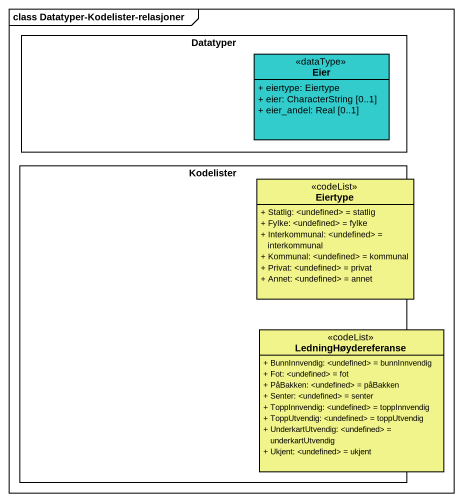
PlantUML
@startuml
mainframe class Datatyper-Kodelister-relasjoner
allowmixing
hide circle
hide empty members
skinparam classAttributeIconSize 0
rectangle Datatyper {
  class Eier <<dataType>> #33CCCC {
    + eiertype: Eiertype
    + eier: CharacterString [0..1]
    + eier_andel: Real [0..1]
  }
}
rectangle Kodelister
class Eiertype <<codeList>> #F1F38B {
  + Statlig: <undefined> = statlig
  + Fylke: <undefined> = fylke
  + Interkommunal: <undefined> = interkommunal
  + Kommunal: <undefined> = kommunal
  + Privat: <undefined> = privat
  + Annet: <undefined> = annet
}
class LedningHøydereferanse <<codeList>> #F1F38B {
  + BunnInnvendig: <undefined> = bunnInnvendig
  + Fot: <undefined> = fot
  + PåBakken: <undefined> = påBakken
  + Senter: <undefined> = senter
  + ToppInnvendig: <undefined> = toppInnvendig
  + ToppUtvendig: <undefined> = toppUtvendig
  + UnderkartUtvendig: <undefined> = underkartUtvendig
  + Ukjent: <undefined> = ukjent
}
@enduml
